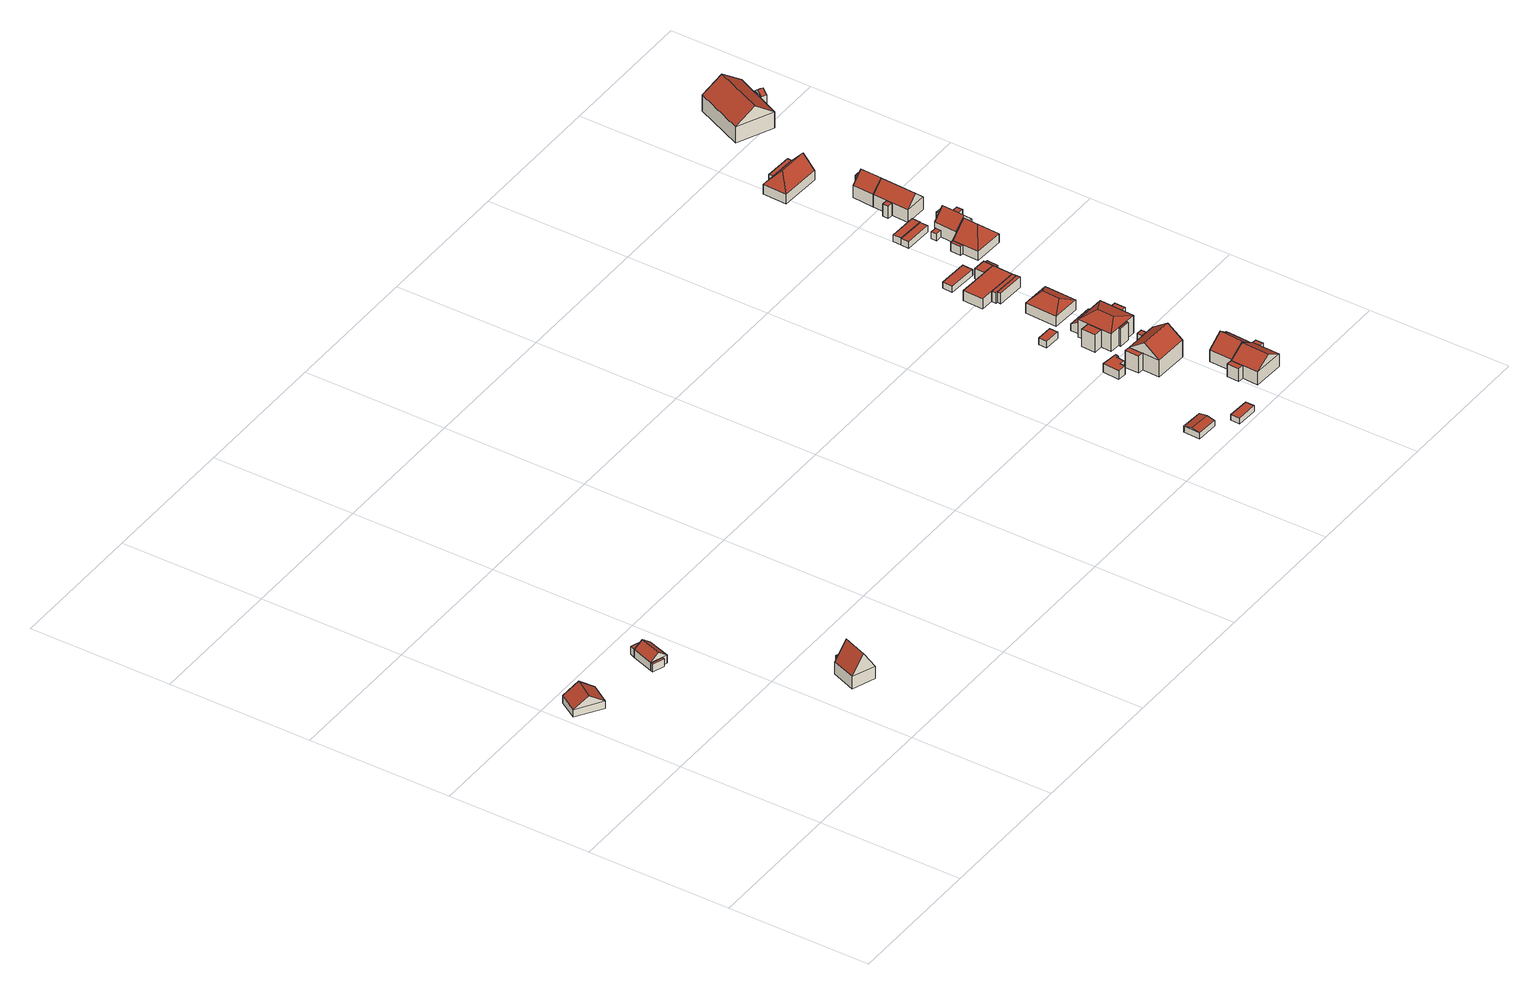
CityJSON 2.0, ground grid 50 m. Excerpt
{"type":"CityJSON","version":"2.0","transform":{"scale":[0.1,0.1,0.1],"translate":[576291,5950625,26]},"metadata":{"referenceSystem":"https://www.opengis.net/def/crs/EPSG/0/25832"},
"CityObjects":{
"building1":{"type":"Building","attributes":{"Gemeindeschluessel":"02000000","function":"31001_1010","roofType":"3100","measuredHeight":6.54,"storeysAboveGround":1},"geometry":[{"type":"Solid","lod":"2","boundaries":[[[[0,1,2,3]],[[4,5,1,0]],[[6,7,5,4]],[[3,2,7,6]],[[0,8,4]],[[6,9,3]],[[3,9,8,0]],[[4,8,9,6]],[[1,5,7,2]]]],"semantics":{"surfaces":[{"type":"WallSurface"},{"type":"RoofSurface","Flaechenneigung":"55.1864462544459","Flaechenrichtung":"302.741387135543","Flaechengroesse":"50.18896176378"},{"type":"RoofSurface","Flaechenneigung":"55.1862871352438","Flaechenrichtung":"122.741387135543","Flaechengroesse":"50.1889617626763"},{"type":"GroundSurface"}],"values":[[0,0,0,0,0,0,1,2,3]]}}]},
"building2":{"type":"Building","attributes":{"Gemeindeschluessel":"02000000","function":"31001_1010"},"children":["building2-1","building2-2","building2-3"]},
"building2-1":{"type":"BuildingPart","attributes":{"roofType":"1000","measuredHeight":2.9,"storeysAboveGround":1},"parents":["building2"],"geometry":[{"type":"Solid","lod":"2","boundaries":[[[[10,11,12,13]],[[14,15,11,10]],[[16,17,15,14]],[[13,12,17,16]],[[14,10,13,16]],[[11,15,17,12]]]],"semantics":{"surfaces":[{"type":"WallSurface"},{"type":"RoofSurface","Flaechenneigung":"90","Flaechenrichtung":"0","Flaechengroesse":"10.2407899861755"},{"type":"GroundSurface"}],"values":[[0,0,0,0,1,2]]}}]},
"building2-2":{"type":"BuildingPart","attributes":{"roofType":"3100","measuredHeight":5.25,"storeysAboveGround":1},"parents":["building2"],"geometry":[{"type":"Solid","lod":"2","boundaries":[[[[18,19,20,21]],[[22,23,19,18]],[[10,11,23,22]],[[21,20,11,10]],[[18,24,22]],[[10,25,21]],[[21,25,24,18]],[[22,24,25,10]],[[19,23,11,20]]]],"semantics":{"surfaces":[{"type":"WallSurface"},{"type":"RoofSurface","Flaechenneigung":"52.5474602598864","Flaechenrichtung":"109.296880722468","Flaechengroesse":"31.7748073597266"},{"type":"RoofSurface","Flaechenneigung":"52.5456064705638","Flaechenrichtung":"289.760686673951","Flaechengroesse":"31.7912166987729"},{"type":"GroundSurface"}],"values":[[0,0,0,0,0,0,1,2,3]]}}]},
"building2-3":{"type":"BuildingPart","attributes":{"roofType":"1000","measuredHeight":2.9,"storeysAboveGround":1},"parents":["building2"],"geometry":[{"type":"Solid","lod":"2","boundaries":[[[[26,27,28,29]],[[30,31,27,26]],[[22,23,31,30]],[[29,28,23,22]],[[30,26,29,22]],[[27,31,23,28]]]],"semantics":{"surfaces":[{"type":"WallSurface"},{"type":"RoofSurface","Flaechenneigung":"90","Flaechenrichtung":"0","Flaechengroesse":"4.01203412647848"},{"type":"GroundSurface"}],"values":[[0,0,0,0,1,2]]}}]},
"building3":{"type":"Building","attributes":{"Gemeindeschluessel":"02000000","function":"31001_1010"},"children":["building3-1","building3-2"]},
"building3-1":{"type":"BuildingPart","attributes":{"roofType":"3100","measuredHeight":11.29,"storeysAboveGround":1},"parents":["building3"],"geometry":[{"type":"Solid","lod":"2","boundaries":[[[[32,33,34,35]],[[36,37,33,32]],[[38,39,37,36]],[[35,34,39,38]],[[32,40,36]],[[38,41,35]],[[35,41,40,32]],[[36,40,41,38]],[[33,37,39,34]]]],"semantics":{"surfaces":[{"type":"WallSurface"},{"type":"RoofSurface","Flaechenneigung":"32.8133817767751","Flaechenrichtung":"290.554933296073","Flaechengroesse":"71.9474263507703"},{"type":"RoofSurface","Flaechenneigung":"32.8136660626573","Flaechenrichtung":"110.549750791691","Flaechengroesse":"72.0214309540246"},{"type":"GroundSurface"}],"values":[[0,0,0,0,0,0,1,2,3]]}}]},
"building3-2":{"type":"BuildingPart","attributes":{"roofType":"1000","measuredHeight":4.61,"storeysAboveGround":1},"parents":["building3"],"geometry":[{"type":"Solid","lod":"2","boundaries":[[[[42,43,44,45]],[[46,47,43,42]],[[48,49,47,46]],[[45,44,49,48]],[[46,42,45,48]],[[43,47,49,44]]]],"semantics":{"surfaces":[{"type":"WallSurface"},{"type":"RoofSurface","Flaechenneigung":"90","Flaechenrichtung":"0","Flaechengroesse":"9.50970999953799"},{"type":"GroundSurface"}],"values":[[0,0,0,0,1,2]]}}]},
"building4":{"type":"Building","attributes":{"Gemeindeschluessel":"02000000","function":"31001_2463","roofType":"3100","measuredHeight":2.77,"storeysAboveGround":1},"geometry":[{"type":"Solid","lod":"2","boundaries":[[[[50,51,52,53]],[[54,55,51,50]],[[56,57,55,54]],[[53,52,57,56]],[[50,58,54]],[[56,59,53]],[[53,59,58,50]],[[54,58,59,56]],[[51,55,57,52]]]],"semantics":{"surfaces":[{"type":"WallSurface"},{"type":"RoofSurface","Flaechenneigung":"77.4088345076647","Flaechenrichtung":"3.02716562387535","Flaechengroesse":"23.4509394554388"},{"type":"RoofSurface","Flaechenneigung":"77.408964488795","Flaechenrichtung":"183.027359720752","Flaechengroesse":"23.4494386263134"},{"type":"GroundSurface"}],"values":[[0,0,0,0,0,0,1,2,3]]}}]},
"building5":{"type":"Building","attributes":{"Gemeindeschluessel":"02000000","function":"31001_2463","roofType":"1000","measuredHeight":2.08,"storeysAboveGround":1},"geometry":[{"type":"Solid","lod":"2","boundaries":[[[[60,61,62,63]],[[64,65,61,60]],[[66,67,65,64]],[[63,62,67,66]],[[64,60,63,66]],[[61,65,67,62]]]],"semantics":{"surfaces":[{"type":"WallSurface"},{"type":"RoofSurface","Flaechenneigung":"90","Flaechenrichtung":"0","Flaechengroesse":"24.1257679992529"},{"type":"GroundSurface"}],"values":[[0,0,0,0,1,2]]}}]},
"building6":{"type":"Building","attributes":{"Gemeindeschluessel":"02000000","function":"31001_2463","roofType":"1000","measuredHeight":3.23,"storeysAboveGround":1},"geometry":[{"type":"Solid","lod":"2","boundaries":[[[[68,69,70,71]],[[72,73,69,68]],[[74,75,73,72]],[[76,77,75,74]],[[78,79,77,76]],[[80,81,79,78]],[[82,83,81,80]],[[71,70,83,82]],[[80,78,76,74,72,68,71,82]],[[69,73,75,77,79,81,83,70]]]],"semantics":{"surfaces":[{"type":"WallSurface"},{"type":"RoofSurface","Flaechenneigung":"90","Flaechenrichtung":"0","Flaechengroesse":"26.1965820022197"},{"type":"GroundSurface"}],"values":[[0,0,0,0,0,0,0,0,1,2]]}}]},
"building7":{"type":"Building","attributes":{"Gemeindeschluessel":"02000000","function":"31001_1010"},"children":["building7-1","building7-2","building7-3"]},
"building7-1":{"type":"BuildingPart","attributes":{"roofType":"3100","measuredHeight":10.53,"storeysAboveGround":1},"parents":["building7"],"geometry":[{"type":"Solid","lod":"2","boundaries":[[[[84,85,86,87]],[[88,89,85,84]],[[90,91,89,88]],[[87,86,91,90]],[[84,92,88]],[[90,93,87]],[[87,93,92,84]],[[88,92,93,90]],[[85,89,91,86]]]],"semantics":{"surfaces":[{"type":"WallSurface"},{"type":"RoofSurface","Flaechenneigung":"53.2144998329046","Flaechenrichtung":"2.24933595547657","Flaechengroesse":"83.9215573718844"},{"type":"RoofSurface","Flaechenneigung":"53.214435292626","Flaechenrichtung":"182.262401505346","Flaechengroesse":"83.9211484996679"},{"type":"GroundSurface"}],"values":[[0,0,0,0,0,0,1,2,3]]}}]},
"building7-2":{"type":"BuildingPart","attributes":{"roofType":"1000","measuredHeight":6.39,"storeysAboveGround":1},"parents":["building7"],"geometry":[{"type":"Solid","lod":"2","boundaries":[[[[94,95,96,97]],[[98,99,95,94]],[[87,86,99,98]],[[97,96,86,87]],[[98,94,97,87]],[[95,99,86,96]]]],"semantics":{"surfaces":[{"type":"WallSurface"},{"type":"RoofSurface","Flaechenneigung":"90","Flaechenrichtung":"0","Flaechengroesse":"9.92243946792551"},{"type":"GroundSurface"}],"values":[[0,0,0,0,1,2]]}}]},
"building7-3":{"type":"BuildingPart","attributes":{"roofType":"1000","measuredHeight":6.39,"storeysAboveGround":1},"parents":["building7"],"geometry":[{"type":"Solid","lod":"2","boundaries":[[[[100,101,102,103]],[[104,105,101,100]],[[106,107,105,104]],[[103,102,107,106]],[[104,100,103,106]],[[101,105,107,102]]]],"semantics":{"surfaces":[{"type":"WallSurface"},{"type":"RoofSurface","Flaechenneigung":"90","Flaechenrichtung":"0","Flaechengroesse":"4.17595499976359"},{"type":"GroundSurface"}],"values":[[0,0,0,0,1,2]]}}]},
"building8":{"type":"Building","attributes":{"Gemeindeschluessel":"02000000","function":"31001_2463","roofType":"1000","measuredHeight":2.55,"storeysAboveGround":1},"geometry":[{"type":"Solid","lod":"2","boundaries":[[[[108,109,110,111]],[[112,113,109,108]],[[114,115,113,112]],[[111,110,115,114]],[[112,108,111,114]],[[109,113,115,110]]]],"semantics":{"surfaces":[{"type":"WallSurface"},{"type":"RoofSurface","Flaechenneigung":"90","Flaechenrichtung":"0","Flaechengroesse":"16.9913120014313"},{"type":"GroundSurface"}],"values":[[0,0,0,0,1,2]]}}]},
"building9":{"type":"Building","attributes":{"Gemeindeschluessel":"02000000","function":"31001_1010"},"children":["building9-1","building9-2","building9-3"]},
"building9-1":{"type":"BuildingPart","attributes":{"roofType":"3100","measuredHeight":8.12,"storeysAboveGround":2},"parents":["building9"],"geometry":[{"type":"Solid","lod":"2","boundaries":[[[[116,117,118,119]],[[120,121,117,116]],[[122,123,121,120]],[[119,118,123,122]],[[116,124,120]],[[122,125,119]],[[119,125,124,116]],[[120,124,125,122]],[[117,121,123,118]]]],"semantics":{"surfaces":[{"type":"WallSurface"},{"type":"RoofSurface","Flaechenneigung":"58.7331801186028","Flaechenrichtung":"272.64350586113","Flaechengroesse":"63.5006639102161"},{"type":"RoofSurface","Flaechenneigung":"58.7331460306911","Flaechenrichtung":"92.5912699002155","Flaechengroesse":"63.5044236794539"},{"type":"GroundSurface"}],"values":[[0,0,0,0,0,0,1,2,3]]}}]},
"building9-2":{"type":"BuildingPart","attributes":{"roofType":"1000","measuredHeight":4.78,"storeysAboveGround":2},"parents":["building9"],"geometry":[{"type":"Solid","lod":"2","boundaries":[[[[126,127,128,129]],[[130,131,127,126]],[[116,117,131,130]],[[129,128,117,116]],[[130,126,129,116]],[[127,131,117,128]]]],"semantics":{"surfaces":[{"type":"WallSurface"},{"type":"RoofSurface","Flaechenneigung":"90","Flaechenrichtung":"0","Flaechengroesse":"8.49553301381217"},{"type":"GroundSurface"}],"values":[[0,0,0,0,1,2]]}}]},
"building9-3":{"type":"BuildingPart","attributes":{"roofType":"1000","measuredHeight":4.78,"storeysAboveGround":2},"parents":["building9"],"geometry":[{"type":"Solid","lod":"2","boundaries":[[[[132,133,121,120]],[[134,135,133,132]],[[136,137,135,134]],[[120,121,137,136]],[[134,132,120,136]],[[133,135,137,121]]]],"semantics":{"surfaces":[{"type":"WallSurface"},{"type":"RoofSurface","Flaechenneigung":"90","Flaechenrichtung":"0","Flaechengroesse":"4.23669600166659"},{"type":"GroundSurface"}],"values":[[0,0,0,0,1,2]]}}]},
"building10":{"type":"Building","attributes":{"Gemeindeschluessel":"02000000","function":"31001_1010"},"children":["building10-1","building10-2"]},
"building10-1":{"type":"BuildingPart","attributes":{"roofType":"3100","measuredHeight":8.34,"storeysAboveGround":2},"parents":["building10"],"geometry":[{"type":"Solid","lod":"2","boundaries":[[[[138,121,139,140]],[[141,142,121,138]],[[143,144,142,141]],[[140,139,144,143]],[[138,145,141]],[[143,146,140]],[[140,146,145,138]],[[141,145,146,143]],[[121,142,144,139]]]],"semantics":{"surfaces":[{"type":"WallSurface"},{"type":"RoofSurface","Flaechenneigung":"52.5449133792555","Flaechenrichtung":"92.6644779887703","Flaechengroesse":"53.9530364848274"},{"type":"RoofSurface","Flaechenneigung":"52.5447462694886","Flaechenrichtung":"272.663911811778","Flaechengroesse":"53.9549001787764"},{"type":"GroundSurface"}],"values":[[0,0,0,0,0,0,1,2,3]]}}]},
"building10-2":{"type":"BuildingPart","attributes":{"roofType":"1000","measuredHeight":4.47,"storeysAboveGround":2},"parents":["building10"],"geometry":[{"type":"Solid","lod":"2","boundaries":[[[[147,148,149,150]],[[151,152,148,147]],[[140,139,152,151]],[[150,149,139,140]],[[151,147,150,140]],[[148,152,139,149]]]],"semantics":{"surfaces":[{"type":"WallSurface"},{"type":"RoofSurface","Flaechenneigung":"90","Flaechenrichtung":"0","Flaechengroesse":"4.77936966486698"},{"type":"GroundSurface"}],"values":[[0,0,0,0,1,2]]}}]},
"building11":{"type":"Building","attributes":{"Gemeindeschluessel":"02000000","function":"31001_1010"},"children":["building11-1","building11-2","building11-3","building11-4"]},
"building11-1":{"type":"BuildingPart","attributes":{"roofType":"3200","measuredHeight":8.27,"storeysAboveGround":2},"parents":["building11"],"geometry":[{"type":"Solid","lod":"2","boundaries":[[[[153,154,155,156]],[[157,158,154,153]],[[159,160,158,157]],[[156,155,160,159]],[[153,161,157]],[[159,162,156]],[[156,162,161,153]],[[157,161,162,159]],[[154,158,160,155]]]],"semantics":{"surfaces":[{"type":"WallSurface"},{"type":"RoofSurface","Flaechenneigung":"63.7027250670918","Flaechenrichtung":"2.58998227230418","Flaechengroesse":"20.6100751910076"},{"type":"RoofSurface","Flaechenneigung":"63.7029006724854","Flaechenrichtung":"182.592508025875","Flaechengroesse":"20.6300682845207"},{"type":"RoofSurface","Flaechenneigung":"74.2434222580209","Flaechenrichtung":"272.629416431426","Flaechengroesse":"54.022470113256"},{"type":"RoofSurface","Flaechenneigung":"74.2433660626973","Flaechenrichtung":"92.5948223345995","Flaechengroesse":"54.0239522054143"},{"type":"GroundSurface"}],"values":[[0,0,0,0,1,2,3,4,5]]}}]},
"building11-2":{"type":"BuildingPart","attributes":{"roofType":"1000","measuredHeight":6.67,"storeysAboveGround":2},"parents":["building11"],"geometry":[{"type":"Solid","lod":"2","boundaries":[[[[163,164,165,166]],[[167,168,164,163]],[[169,170,168,167]],[[166,165,170,169]],[[167,163,166,169]],[[164,168,170,165]]]],"semantics":{"surfaces":[{"type":"WallSurface"},{"type":"RoofSurface","Flaechenneigung":"90","Flaechenrichtung":"0","Flaechengroesse":"15.9535292329831"},{"type":"GroundSurface"}],"values":[[0,0,0,0,1,2]]}}]},
"building11-3":{"type":"BuildingPart","attributes":{"roofType":"1000","measuredHeight":6.67,"storeysAboveGround":2},"parents":["building11"],"geometry":[{"type":"Solid","lod":"2","boundaries":[[[[171,172,173,174]],[[175,176,172,171]],[[177,178,176,175]],[[174,173,178,177]],[[175,171,174,177]],[[172,176,178,173]]]],"semantics":{"surfaces":[{"type":"WallSurface"},{"type":"RoofSurface","Flaechenneigung":"90","Flaechenrichtung":"0","Flaechengroesse":"2.81859999637542"},{"type":"GroundSurface"}],"values":[[0,0,0,0,1,2]]}}]},
"building11-4":{"type":"BuildingPart","attributes":{"roofType":"1000","measuredHeight":6.67,"storeysAboveGround":2},"parents":["building11"],"geometry":[{"type":"Solid","lod":"2","boundaries":[[[[179,180,181,182]],[[183,184,180,179]],[[185,186,184,183]],[[182,181,186,185]],[[183,179,182,185]],[[180,184,186,181]]]],"semantics":{"surfaces":[{"type":"WallSurface"},{"type":"RoofSurface","Flaechenneigung":"90","Flaechenrichtung":"0","Flaechengroesse":"6.25546734229497"},{"type":"GroundSurface"}],"values":[[0,0,0,0,1,2]]}}]},
"building12":{"type":"Building","attributes":{"Gemeindeschluessel":"02000000","function":"31001_2463","roofType":"2100","measuredHeight":4.69,"storeysAboveGround":1},"geometry":[{"type":"Solid","lod":"2","boundaries":[[[[187,188,189,190]],[[191,192,188,187]],[[193,194,192,191]],[[190,189,194,193]],[[191,187,190,193]],[[188,192,194,189]]]],"semantics":{"surfaces":[{"type":"WallSurface"},{"type":"RoofSurface","Flaechenneigung":"58.6041690779513","Flaechenrichtung":"2.59074459099465","Flaechengroesse":"37.419101415061"},{"type":"GroundSurface"}],"values":[[0,0,0,0,1,2]]}}]},
"building13":{"type":"Building","attributes":{"Gemeindeschluessel":"02000000","function":"31001_1010","roofType":"3200","measuredHeight":6.4,"storeysAboveGround":1},"address":[{"country":"Germany","locality":"Hamburg","thoroughfareNumber":"39","thoroughfareName":"Mühlenbrook","postcode":"22397"}],"geometry":[{"type":"Solid","lod":"2","boundaries":[[[[195,196,197,198]],[[199,200,196,195]],[[201,202,200,199]],[[198,197,202,201]],[[195,203,199]],[[201,204,198]],[[198,204,203,195]],[[199,203,204,201]],[[196,200,202,197]]]],"semantics":{"surfaces":[{"type":"WallSurface"},{"type":"RoofSurface","Flaechenneigung":"43.4920149761503","Flaechenrichtung":"2.48634104085087","Flaechengroesse":"18.5354570660166"},{"type":"RoofSurface","Flaechenneigung":"43.491815398636","Flaechenrichtung":"182.485847716446","Flaechengroesse":"18.5391336561124"},{"type":"RoofSurface","Flaechenneigung":"62.0760813071601","Flaechenrichtung":"272.486628054459","Flaechengroesse":"49.2435698102786"},{"type":"RoofSurface","Flaechenneigung":"62.0763332391099","Flaechenrichtung":"92.4800010481327","Flaechengroesse":"49.2433225846242"},{"type":"GroundSurface"}],"values":[[0,0,0,0,1,2,3,4,5]]}}]},
"building14":{"type":"Building","attributes":{"Gemeindeschluessel":"02000000","function":"31001_1100"},"children":["building14-1","building14-2","building14-3","building14-4","building14-5"]},
"building14-1":{"type":"BuildingPart","attributes":{"roofType":"1000","measuredHeight":3.83,"storeysAboveGround":1},"parents":["building14"],"geometry":[{"type":"Solid","lod":"2","boundaries":[[[[205,206,207,208]],[[209,210,206,205]],[[211,212,210,209]],[[208,207,212,211]],[[209,205,208,211]],[[206,210,212,207]]]],"semantics":{"surfaces":[{"type":"WallSurface"},{"type":"RoofSurface","Flaechenneigung":"90","Flaechenrichtung":"0","Flaechengroesse":"16.0660873150517"},{"type":"GroundSurface"}],"values":[[0,0,0,0,1,2]]}}]},
"building14-2":{"type":"BuildingPart","attributes":{"roofType":"1000","measuredHeight":3.83,"storeysAboveGround":1},"parents":["building14"],"geometry":[{"type":"Solid","lod":"2","boundaries":[[[[213,214,215,216]],[[217,218,214,213]],[[205,206,218,217]],[[216,215,206,205]],[[217,213,216,205]],[[214,218,206,215]]]],"semantics":{"surfaces":[{"type":"WallSurface"},{"type":"RoofSurface","Flaechenneigung":"90","Flaechenrichtung":"0","Flaechengroesse":"107.996787988374"},{"type":"GroundSurface"}],"values":[[0,0,0,0,1,2]]}}]},
"building14-3":{"type":"BuildingPart","attributes":{"roofType":"1000","measuredHeight":3.88,"storeysAboveGround":1},"parents":["building14"],"geometry":[{"type":"Solid","lod":"2","boundaries":[[[[219,220,210,221]],[[222,223,220,219]],[[224,225,223,222]],[[221,210,225,224]],[[222,219,221,224]],[[220,223,225,210]]]],"semantics":{"surfaces":[{"type":"WallSurface"},{"type":"RoofSurface","Flaechenneigung":"90","Flaechenrichtung":"0","Flaechengroesse":"14.1644391683789"},{"type":"GroundSurface"}],"values":[[0,0,0,0,1,2]]}}]},
"building14-4":{"type":"BuildingPart","attributes":{"roofType":"1000","measuredHeight":3.83,"storeysAboveGround":1},"parents":["building14"],"geometry":[{"type":"Solid","lod":"2","boundaries":[[[[226,227,228,229]],[[230,231,227,226]],[[217,218,231,230]],[[229,228,218,217]],[[230,226,229,217]],[[227,231,218,228]]]],"semantics":{"surfaces":[{"type":"WallSurface"},{"type":"RoofSurface","Flaechenneigung":"90","Flaechenrichtung":"0","Flaechengroesse":"15.8932327379069"},{"type":"GroundSurface"}],"values":[[0,0,0,0,1,2]]}}]},
"building14-5":{"type":"BuildingPart","attributes":{"roofType":"1000","measuredHeight":2.75,"storeysAboveGround":1},"parents":["building14"],"geometry":[{"type":"Solid","lod":"2","boundaries":[[[[232,233,231,234]],[[235,236,233,232]],[[237,238,236,235]],[[234,231,238,237]],[[235,232,234,237]],[[233,236,238,231]]]],"semantics":{"surfaces":[{"type":"WallSurface"},{"type":"RoofSurface","Flaechenneigung":"90","Flaechenrichtung":"0","Flaechengroesse":"7.84243328806145"},{"type":"GroundSurface"}],"values":[[0,0,0,0,1,2]]}}]},
"building15":{"type":"Building","attributes":{"Gemeindeschluessel":"02000000","function":"31001_2463","roofType":"1000","measuredHeight":2.33,"storeysAboveGround":1},"geometry":[{"type":"Solid","lod":"2","boundaries":[[[[239,240,241,242]],[[243,244,240,239]],[[245,246,244,243]],[[242,241,246,245]],[[243,239,242,245]],[[240,244,246,241]]]],"semantics":{"surfaces":[{"type":"WallSurface"},{"type":"RoofSurface","Flaechenneigung":"90","Flaechenrichtung":"0","Flaechengroesse":"37.2435249974415"},{"type":"GroundSurface"}],"values":[[0,0,0,0,1,2]]}}]},
"building16":{"type":"Building","attributes":{"Gemeindeschluessel":"02000000","function":"31001_1000","roofType":"1000","measuredHeight":2.48,"storeysAboveGround":1},"geometry":[{"type":"Solid","lod":"2","boundaries":[[[[247,248,249,250]],[[251,252,248,247]],[[253,254,252,251]],[[250,249,254,253]],[[251,247,250,253]],[[248,252,254,249]]]],"semantics":{"surfaces":[{"type":"WallSurface"},{"type":"RoofSurface","Flaechenneigung":"90","Flaechenrichtung":"0","Flaechengroesse":"27.3219779985478"},{"type":"GroundSurface"}],"values":[[0,0,0,0,1,2]]}}]},
"building17":{"type":"Building","attributes":{"Gemeindeschluessel":"02000000","function":"31001_2463","roofType":"1000","measuredHeight":2.55,"storeysAboveGround":1},"geometry":[{"type":"Solid","lod":"2","boundaries":[[[[255,256,248,257]],[[258,259,256,255]],[[260,252,259,258]],[[257,248,252,260]],[[258,255,257,260]],[[256,259,252,248]]]],"semantics":{"surfaces":[{"type":"WallSurface"},{"type":"RoofSurface","Flaechenneigung":"90","Flaechenrichtung":"0","Flaechengroesse":"29.0626645097639"},{"type":"GroundSurface"}],"values":[[0,0,0,0,1,2]]}}]},
"building18":{"type":"Building","attributes":{"Gemeindeschluessel":"02000000","function":"31001_1010"},"children":["building18-1","building18-2","building18-3"]},
"building18-1":{"type":"BuildingPart","attributes":{"roofType":"5000","measuredHeight":8.55,"storeysAboveGround":1},"parents":["building18"],"geometry":[{"type":"Solid","lod":"2","boundaries":[[[[261,262,263,264]],[[265,266,262,261]],[[267,268,266,265]],[[264,263,268,267]],[[261,269,265]],[[267,270,264]],[[264,270,269,261]],[[265,269,270,267]],[[262,266,268,263]]]],"semantics":{"surfaces":[{"type":"WallSurface"},{"type":"RoofSurface","Flaechenneigung":"36.6594736480822","Flaechenrichtung":"182.682699833456","Flaechengroesse":"35.5241903358718"},{"type":"RoofSurface","Flaechenneigung":"45.7149625999228","Flaechenrichtung":"92.6772888111256","Flaechengroesse":"55.4527528991542"},{"type":"RoofSurface","Flaechenneigung":"45.7150800702588","Flaechenrichtung":"272.679606677058","Flaechengroesse":"55.4439994754013"},{"type":"GroundSurface"}],"values":[[0,0,0,0,1,0,2,3,4]]}}]},
"building18-2":{"type":"BuildingPart","attributes":{"roofType":"1000","measuredHeight":3.28,"storeysAboveGround":1},"parents":["building18"],"geometry":[{"type":"Solid","lod":"2","boundaries":[[[[271,272,273,274]],[[275,276,272,271]],[[264,263,276,275]],[[274,273,263,264]],[[275,271,274,264]],[[272,276,263,273]]]],"semantics":{"surfaces":[{"type":"WallSurface"},{"type":"RoofSurface","Flaechenneigung":"90","Flaechenrichtung":"0","Flaechengroesse":"4.80610729348264"},{"type":"GroundSurface"}],"values":[[0,0,0,0,1,2]]}}]},
"building18-3":{"type":"BuildingPart","attributes":{"roofType":"1000","measuredHeight":3.28,"storeysAboveGround":1},"parents":["building18"],"geometry":[{"type":"Solid","lod":"2","boundaries":[[[[277,278,279,280]],[[281,282,278,277]],[[267,268,282,281]],[[280,279,268,267]],[[281,277,280,267]],[[278,282,268,279]]]],"semantics":{"surfaces":[{"type":"WallSurface"},{"type":"RoofSurface","Flaechenneigung":"90","Flaechenrichtung":"0","Flaechengroesse":"4.08959164769251"},{"type":"GroundSurface"}],"values":[[0,0,0,0,1,2]]}}]},
"building19":{"type":"Building","attributes":{"Gemeindeschluessel":"02000000","function":"31001_1010"},"children":["building19-1","building19-2","building19-3","building19-4"]},
"building19-1":{"type":"BuildingPart","attributes":{"roofType":"3100","measuredHeight":8.38,"storeysAboveGround":2},"parents":["building19"],"geometry":[{"type":"Solid","lod":"2","boundaries":[[[[283,284,285,286]],[[287,288,284,283]],[[289,290,288,287]],[[286,285,290,289]],[[283,291,287]],[[289,292,286]],[[286,292,291,283]],[[287,291,292,289]],[[284,288,290,285]]]],"semantics":{"surfaces":[{"type":"WallSurface"},{"type":"RoofSurface","Flaechenneigung":"45.5722692616765","Flaechenrichtung":"272.903971177099","Flaechengroesse":"44.6512812336869"},{"type":"RoofSurface","Flaechenneigung":"45.5729275118374","Flaechenrichtung":"92.7870972392402","Flaechengroesse":"44.6490333591856"},{"type":"GroundSurface"}],"values":[[0,0,0,0,0,0,1,2,3]]}}]},
"building19-2":{"type":"BuildingPart","attributes":{"roofType":"1000","measuredHeight":4.5,"storeysAboveGround":2},"parents":["building19"],"geometry":[{"type":"Solid","lod":"2","boundaries":[[[[293,294,295,296]],[[297,298,294,293]],[[287,288,298,297]],[[296,295,288,287]],[[297,293,296,287]],[[294,298,288,295]]]],"semantics":{"surfaces":[{"type":"WallSurface"},{"type":"RoofSurface","Flaechenneigung":"90","Flaechenrichtung":"0","Flaechengroesse":"8.49409629831291"},{"type":"GroundSurface"}],"values":[[0,0,0,0,1,2]]}}]},
"building19-3":{"type":"BuildingPart","attributes":{"roofType":"1000","measuredHeight":4.5,"storeysAboveGround":2},"parents":["building19"],"geometry":[{"type":"Solid","lod":"2","boundaries":[[[[299,300,301,302]],[[303,304,300,299]],[[305,306,304,303]],[[302,301,306,305]],[[303,299,302,305]],[[300,304,306,301]]]],"semantics":{"surfaces":[{"type":"WallSurface"},{"type":"RoofSurface","Flaechenneigung":"90","Flaechenrichtung":"0","Flaechengroesse":"4.49972305961432"},{"type":"GroundSurface"}],"values":[[0,0,0,0,1,2]]}}]},
"building19-4":{"type":"BuildingPart","attributes":{"roofType":"1000","measuredHeight":2.51,"storeysAboveGround":2},"parents":["building19"],"geometry":[{"type":"Solid","lod":"2","boundaries":[[[[307,308,309,310]],[[311,312,308,307]],[[313,314,312,311]],[[310,309,314,313]],[[311,307,310,313]],[[308,312,314,309]]]],"semantics":{"surfaces":[{"type":"WallSurface"},{"type":"RoofSurface","Flaechenneigung":"90","Flaechenrichtung":"0","Flaechengroesse":"4.6124400014127"},{"type":"GroundSurface"}],"values":[[0,0,0,0,1,2]]}}]},
"building20":{"type":"Building","attributes":{"Gemeindeschluessel":"02000000","function":"31001_1010"},"children":["building20-1","building20-2"]},
"building20-1":{"type":"BuildingPart","attributes":{"roofType":"1000","measuredHeight":4.71,"storeysAboveGround":2},"parents":["building20"],"geometry":[{"type":"Solid","lod":"2","boundaries":[[[[315,316,317,318]],[[319,320,316,315]],[[321,322,320,319]],[[318,317,322,321]],[[319,315,318,321]],[[316,320,322,317]]]],"semantics":{"surfaces":[{"type":"WallSurface"},{"type":"RoofSurface","Flaechenneigung":"90","Flaechenrichtung":"0","Flaechengroesse":"4.15351239191107"},{"type":"GroundSurface"}],"values":[[0,0,0,0,1,2]]}}]},
"building20-2":{"type":"BuildingPart","attributes":{"roofType":"3100","measuredHeight":8.55,"storeysAboveGround":2},"parents":["building20"],"geometry":[{"type":"Solid","lod":"2","boundaries":[[[[323,324,325,326]],[[327,328,324,323]],[[329,330,328,327]],[[326,325,330,329]],[[323,331,327]],[[329,332,326]],[[326,332,331,323]],[[327,331,332,329]],[[324,328,330,325]]]],"semantics":{"surfaces":[{"type":"WallSurface"},{"type":"RoofSurface","Flaechenneigung":"45.6531376835731","Flaechenrichtung":"92.5375715347089","Flaechengroesse":"70.142617056864"},{"type":"RoofSurface","Flaechenneigung":"45.653187254787","Flaechenrichtung":"272.3884688862","Flaechengroesse":"70.1620132658462"},{"type":"GroundSurface"}],"values":[[0,0,0,0,0,0,1,2,3]]}}]},
"building21":{"type":"Building","attributes":{"Gemeindeschluessel":"02000000","function":"31001_1100"},"children":["building21-1","building21-2"]},
"building21-1":{"type":"BuildingPart","attributes":{"roofType":"5000","measuredHeight":8.21,"storeysAboveGround":1},"parents":["building21"],"geometry":[{"type":"Solid","lod":"2","boundaries":[[[[333,334,335,336]],[[337,338,334,333]],[[339,340,338,337]],[[336,335,340,339]],[[333,341,337]],[[339,342,336]],[[336,342,341,333]],[[337,341,342,339]],[[334,338,340,335]]]],"semantics":{"surfaces":[{"type":"WallSurface"},{"type":"RoofSurface","Flaechenneigung":"42.2962221149437","Flaechenrichtung":"272.167207266666","Flaechengroesse":"26.7269902754021"},{"type":"RoofSurface","Flaechenneigung":"42.1659281263905","Flaechenrichtung":"182.191590200449","Flaechengroesse":"78.6830784916697"},{"type":"RoofSurface","Flaechenneigung":"42.1659928567599","Flaechenrichtung":"2.18648274732834","Flaechengroesse":"78.701811800413"},{"type":"GroundSurface"}],"values":[[0,0,0,0,1,0,2,3,4]]}}]},
"building21-2":{"type":"BuildingPart","attributes":{"roofType":"1000","measuredHeight":3.54,"storeysAboveGround":1},"parents":["building21"],"geometry":[{"type":"Solid","lod":"2","boundaries":[[[[343,344,345,346]],[[347,348,344,343]],[[339,340,348,347]],[[346,345,340,339]],[[347,343,346,339]],[[344,348,340,345]]]],"semantics":{"surfaces":[{"type":"WallSurface"},{"type":"RoofSurface","Flaechenneigung":"90","Flaechenrichtung":"0","Flaechengroesse":"14.6804404956998"},{"type":"GroundSurface"}],"values":[[0,0,0,0,1,2]]}}]},
"building22":{"type":"Building","attributes":{"Gemeindeschluessel":"02000000","function":"31001_1010"},"children":["building22-1","building22-2"]},
"building22-1":{"type":"BuildingPart","attributes":{"roofType":"3100","measuredHeight":8.47,"storeysAboveGround":2},"parents":["building22"],"geometry":[{"type":"Solid","lod":"2","boundaries":[[[[349,350,351,329]],[[352,353,350,349]],[[326,354,353,352]],[[329,351,354,326]],[[349,355,352]],[[326,356,329]],[[329,356,355,349]],[[352,355,356,326]],[[350,353,354,351]]]],"semantics":{"surfaces":[{"type":"WallSurface"},{"type":"RoofSurface","Flaechenneigung":"45.7535408930603","Flaechenrichtung":"272.636408000517","Flaechengroesse":"41.5794545411525"},{"type":"RoofSurface","Flaechenneigung":"45.7539287360694","Flaechenrichtung":"92.6185374250624","Flaechengroesse":"41.5942261469583"},{"type":"GroundSurface"}],"values":[[0,0,0,0,0,0,1,2,3]]}}]},
"building22-2":{"type":"BuildingPart","attributes":{"roofType":"1000","measuredHeight":4.63,"storeysAboveGround":2},"parents":["building22"],"geometry":[{"type":"Solid","lod":"2","boundaries":[[[[357,358,359,360]],[[361,362,358,357]],[[352,353,362,361]],[[360,359,353,352]],[[361,357,360,352]],[[358,362,353,359]]]],"semantics":{"surfaces":[{"type":"WallSurface"},{"type":"RoofSurface","Flaechenneigung":"90","Flaechenrichtung":"0","Flaechengroesse":"8.50388451385907"},{"type":"GroundSurface"}],"values":[[0,0,0,0,1,2]]}}]},
"building23":{"type":"Building","attributes":{"Gemeindeschluessel":"02000000","function":"31001_1010"},"children":["building23-1","building23-2"]},
"building23-1":{"type":"BuildingPart","attributes":{"roofType":"3100","measuredHeight":11.07,"storeysAboveGround":1},"parents":["building23"],"geometry":[{"type":"Solid","lod":"2","boundaries":[[[[363,364,365,366]],[[367,368,364,363]],[[369,370,368,367]],[[366,365,370,369]],[[363,371,367]],[[369,372,366]],[[366,372,371,363]],[[367,371,372,369]],[[364,368,370,365]]]],"semantics":{"surfaces":[{"type":"WallSurface"},{"type":"RoofSurface","Flaechenneigung":"54.2378886831624","Flaechenrichtung":"294.198181150081","Flaechengroesse":"159.26457774399"},{"type":"RoofSurface","Flaechenneigung":"54.2381507709345","Flaechenrichtung":"114.495969082991","Flaechengroesse":"159.241108492436"},{"type":"GroundSurface"}],"values":[[0,0,0,0,0,0,1,2,3]]}}]},
"building23-2":{"type":"BuildingPart","attributes":{"roofType":"3100","measuredHeight":8.08,"storeysAboveGround":1},"parents":["building23"],"geometry":[{"type":"Solid","lod":"2","boundaries":[[[[373,374,375,376]],[[377,378,374,373]],[[379,380,378,377]],[[376,375,380,379]],[[373,381,377]],[[379,382,376]],[[376,382,381,373]],[[377,381,382,379]],[[374,378,380,375]]]],"semantics":{"surfaces":[{"type":"WallSurface"},{"type":"RoofSurface","Flaechenneigung":"53.0497140657936","Flaechenrichtung":"24.4347601953501","Flaechengroesse":"4.37628052328263"},{"type":"RoofSurface","Flaechenneigung":"53.0500299086841","Flaechenrichtung":"204.450585391253","Flaechengroesse":"4.4501674816705"},{"type":"GroundSurface"}],"values":[[0,0,0,0,0,0,1,2,3]]}}]}
},
"vertices":[
[48,953,49],[48,953,21],[6,888,21],[6,888,49],[137,896,49],[137,896,21],[94,831,49],[94,831,21],[92,925,86],[50,859,86],
[354,897,48],[354,897,19],[404,880,19],[404,880,48],[361,915,48],[361,915,19],[411,898,48],[411,898,19],
[385,800,48],[385,800,19],[412,877,19],[412,877,48],[326,820,48],[326,820,19],[356,810,72],[383,887,72],
[366,797,48],[366,797,19],[369,805,19],[369,805,48],[323,811,48],[323,811,19],
[615,351,64],[615,351,18],[584,267,18],[584,267,64],[696,321,64],[696,321,18],[664,237,64],[664,237,18],[656,336,131],[624,252,131],
[643,365,64],[643,365,18],[635,344,18],[635,344,64],[683,349,64],[683,349,18],[676,329,64],[676,329,18],
[2271,130,28],[2271,130,7],[2193,134,7],[2193,134,28],[2267,72,28],[2267,72,7],[2190,76,28],[2190,76,7],[2269,101,34],[2191,105,34],
[2389,41,32],[2389,41,11],[2313,45,11],[2313,45,32],[2388,10,32],[2388,10,11],[2312,13,32],[2312,13,11],
[2310,499,35],[2310,499,3],[2304,441,3],[2304,441,35],[2367,493,35],[2367,493,3],[2366,482,35],[2366,482,3],[2358,483,35],[2358,483,3],[2355,454,35],[2355,454,3],[2337,456,35],[2337,456,3],[2335,438,35],[2335,438,3],
[2505,450,68],[2505,450,4],[2383,455,4],[2383,455,68],[2500,340,68],[2500,340,4],[2379,345,68],[2379,345,4],[2502,395,109],[2381,400,109],
[2362,406,68],[2362,406,4],[2381,405,4],[2381,405,68],[2363,456,68],[2363,456,4],
[2452,471,68],[2452,471,4],[2451,452,4],[2451,452,68],[2474,471,68],[2474,471,4],[2473,452,68],[2473,452,4],
[2371,731,30],[2371,731,5],[2314,733,5],[2314,733,30],[2370,702,30],[2370,702,5],[2313,704,30],[2313,704,5],
[2505,169,60],[2505,169,12],[2501,71,12],[2501,71,60],[2615,164,60],[2615,164,12],[2611,66,60],[2611,66,12],[2560,167,93],[2556,68,93],
[2483,128,60],[2483,128,12],[2503,127,12],[2503,127,60],[2485,170,60],[2485,170,12],
[2630,164,60],[2630,164,12],[2629,135,60],[2629,135,12],[2614,136,60],[2614,136,12],
[2615,164,56],[2619,249,12],[2619,249,56],[2514,169,56],[2514,169,12],[2518,254,56],[2518,254,12],[2565,167,95],[2569,251,95],
[2584,264,56],[2584,264,12],[2584,251,12],[2584,251,56],[2620,262,56],[2620,262,12],
[2411,656,70],[2411,656,4],[2405,533,4],[2405,533,70],[2525,651,70],[2525,651,4],[2519,528,70],[2519,528,4],[2466,621,87],[2464,563,87],
[2375,571,70],[2375,571,4],[2407,570,4],[2407,570,70],[2377,621,70],[2377,621,4],[2409,619,70],[2409,619,4],
[2482,522,70],[2482,522,4],[2482,529,4],[2482,529,70],[2442,524,70],[2442,524,4],[2442,531,70],[2442,531,4],
[2539,608,70],[2539,608,4],[2523,609,4],[2523,609,70],[2537,569,70],[2537,569,4],[2521,570,70],[2521,570,4],
[2424,691,30],[2424,691,5],[2423,656,5],[2423,656,52],[2515,687,30],[2515,687,5],[2513,652,52],[2513,652,5],
[2420,849,44],[2420,849,6],[2415,737,6],[2415,737,44],[2520,845,44],[2520,845,6],[2516,733,44],[2516,733,6],[2469,821,70],[2466,760,70],
[2519,962,43],[2519,962,5],[2414,967,5],[2414,967,43],[2519,947,43],[2519,947,5],[2413,951,43],[2413,951,5],
[2370,1040,43],[2370,1040,5],[2367,969,5],[2367,969,43],[2522,1033,43],[2522,1033,5],
[2518,933,44],[2518,933,5],[2519,947,44],[2418,937,44],[2418,937,5],[2419,951,44],[2419,951,5],
[2479,1070,43],[2479,1070,5],[2478,1035,5],[2478,1035,43],[2524,1068,43],[2524,1068,5],
[2544,1068,32],[2544,1068,5],[2524,1068,32],[2542,1029,32],[2542,1029,5],[2522,1030,32],[2522,1030,5],
[2387,1125,28],[2387,1125,5],[2385,1089,5],[2385,1089,28],[2490,1120,28],[2490,1120,5],[2488,1084,28],[2488,1084,5],
[2492,1343,33],[2492,1343,8],[2491,1315,8],[2491,1315,33],[2590,1338,33],[2590,1338,8],[2589,1310,33],[2589,1310,8],
[2493,1372,34],[2493,1372,8],[2492,1343,34],[2591,1368,34],[2591,1368,8],[2590,1338,34],
[2663,1104,41],[2663,1104,8],[2668,1197,8],[2668,1197,41],[2556,1109,41],[2556,1109,8],[2560,1202,41],[2560,1202,8],[2611,1146,93],[2614,1199,93],
[2583,1206,41],[2583,1206,8],[2583,1201,8],[2583,1201,41],[2668,1202,41],[2668,1202,8],
[2547,1166,41],[2547,1166,8],[2558,1165,8],[2558,1165,41],[2549,1202,41],[2549,1202,8],
[2590,1287,55],[2590,1287,10],[2586,1206,10],[2586,1206,55],[2669,1283,55],[2669,1283,10],[2665,1203,55],[2665,1203,10],[2629,1285,93],[2625,1204,93],
[2634,1309,55],[2634,1309,10],[2633,1285,10],[2633,1285,55],[2670,1307,55],[2670,1307,10],
[2689,1273,55],[2689,1273,10],[2668,1273,10],[2668,1273,55],[2688,1251,55],[2688,1251,10],[2667,1252,55],[2667,1252,10],
[2566,1264,35],[2566,1264,10],[2588,1263,10],[2588,1263,35],[2566,1284,35],[2566,1284,10],[2590,1283,35],[2590,1283,10],
[2578,1465,57],[2578,1465,10],[2577,1444,10],[2577,1444,57],[2598,1464,57],[2598,1464,10],[2597,1444,57],[2597,1444,10],
[2673,1382,57],[2673,1382,10],[2679,1509,10],[2679,1509,57],[2595,1385,57],[2595,1385,10],[2600,1513,57],[2600,1513,10],[2634,1384,95],[2640,1511,95],
[2467,1737,48],[2467,1737,12],[2613,1732,12],[2613,1732,48],[2470,1822,48],[2470,1822,12],[2616,1816,48],[2616,1816,12],[2511,1778,94],[2615,1774,94],
[2521,1835,48],[2521,1835,12],[2521,1820,12],[2521,1820,48],[2617,1831,48],[2617,1831,12],
[2604,1588,57],[2604,1588,11],[2600,1513,11],[2682,1585,57],[2682,1585,11],[2679,1509,11],[2643,1586,96],[2640,1511,96],
[2649,1610,57],[2649,1610,11],[2647,1586,11],[2647,1586,57],[2684,1609,57],[2684,1609,11],
[2724,2207,61],[2724,2207,0],[2648,2037,0],[2648,2037,61],[2851,2149,61],[2851,2149,0],[2773,1980,61],[2773,1980,0],[2787,2178,111],[2711,2009,111],
[2838,2074,67],[2838,2074,0],[2820,2082,0],[2820,2082,67],[2823,2041,67],[2823,2041,0],[2805,2049,67],[2805,2049,0],[2830,2058,81],[2813,2066,81]
]}
